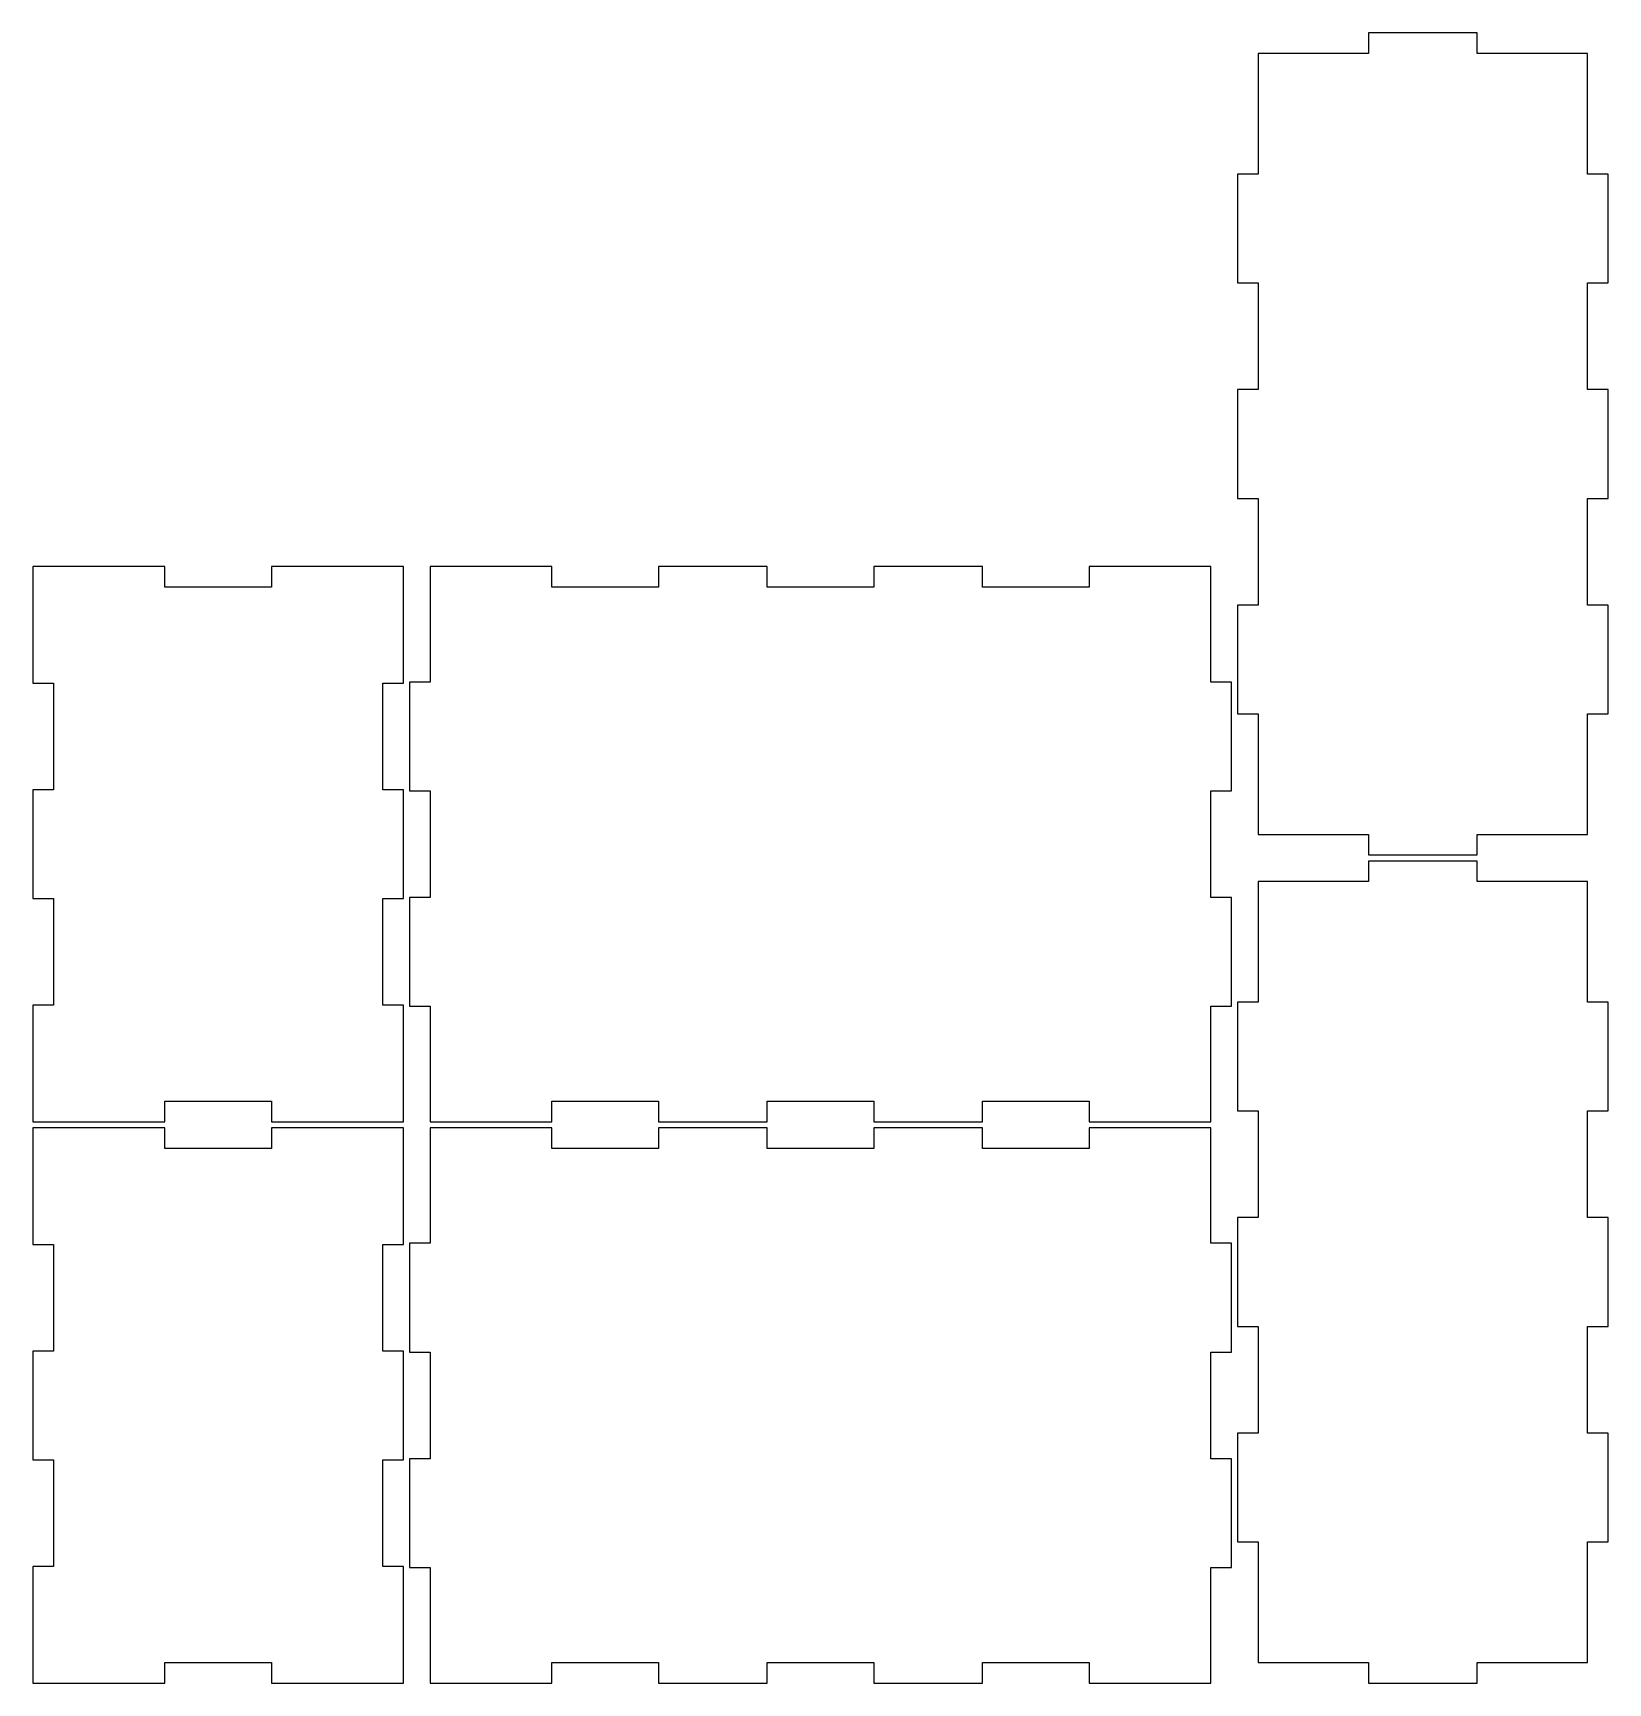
# Model space of a CAD drawing. Header units: millimetres. Extents: x 0 to 768, y 3 to 807.
import ezdxf

# ---------------------------------------------------------------- set-up
doc = ezdxf.new("R2010")
doc.units = ezdxf.units.MM

msp = doc.modelspace()

# ---------------------------------------------------------------- linework, layer by layer
at = {"layer": 'back_outsideCutPath'}
for p, q in [((64.25, 547), (0, 547)), ((0, 547), (0, 490.25)), ((64.25, 537), (64.25, 547)), ((180.5, 547), (116.25, 547)), ((116.25, 547), (116.25, 537)), ((180.5, 490.25), (180.5, 547)), ((116.25, 537), (64.25, 537)), ((0, 490.25), (10, 490.25)), ((10, 490.25), (10, 438.25)), ((170.5, 438.25), (170.5, 490.25)), ((170.5, 490.25), (180.5, 490.25)), ((10, 438.25), (0, 438.25)), ((0, 438.25), (0, 385.25)), ((180.5, 438.25), (170.5, 438.25)), ((180.5, 385.25), (180.5, 438.25)), ((0, 385.25), (10, 385.25)), ((10, 385.25), (10, 333.25)), ((170.5, 333.25), (170.5, 385.25)), ((170.5, 385.25), (180.5, 385.25)), ((10, 333.25), (0, 333.25)), ((0, 333.25), (0, 276.5)), ((180.5, 333.25), (170.5, 333.25)), ((180.5, 276.5), (180.5, 333.25)), ((64.25, 286.5), (116.25, 286.5)), ((64.25, 276.5), (64.25, 286.5)), ((116.25, 286.5), (116.25, 276.5)), ((0, 276.5), (64.25, 276.5)), ((116.25, 276.5), (180.5, 276.5))]:
    msp.add_line(p, q, dxfattribs=at)
at = {"layer": 'bottom_outsideCutPath'}
for p, q in [((703.75, 807), (650.75, 807)), ((650.75, 807), (650.75, 797)), ((703.75, 797), (703.75, 807)), ((650.75, 797), (597, 797)), ((597, 797), (597, 738.25)), ((757.5, 797), (703.75, 797)), ((757.5, 738.25), (757.5, 797)), ((597, 738.25), (587, 738.25)), ((587, 738.25), (587, 685.25)), ((767.5, 738.25), (757.5, 738.25)), ((767.5, 685.25), (767.5, 738.25)), ((587, 685.25), (597, 685.25)), ((597, 685.25), (597, 633.25)), ((757.5, 633.25), (757.5, 685.25)), ((757.5, 685.25), (767.5, 685.25)), ((597, 633.25), (587, 633.25)), ((587, 633.25), (587, 580.25)), ((767.5, 633.25), (757.5, 633.25)), ((767.5, 580.25), (767.5, 633.25)), ((587, 580.25), (597, 580.25)), ((597, 580.25), (597, 528.25)), ((757.5, 528.25), (757.5, 580.25)), ((757.5, 580.25), (767.5, 580.25)), ((597, 528.25), (587, 528.25)), ((587, 528.25), (587, 475.25)), ((767.5, 528.25), (757.5, 528.25)), ((767.5, 475.25), (767.5, 528.25)), ((587, 475.25), (597, 475.25)), ((597, 475.25), (597, 416.5)), ((757.5, 416.5), (757.5, 475.25)), ((757.5, 475.25), (767.5, 475.25)), ((597, 416.5), (650.75, 416.5)), ((650.75, 416.5), (650.75, 406.5)), ((703.75, 416.5), (757.5, 416.5)), ((703.75, 406.5), (703.75, 416.5)), ((650.75, 406.5), (703.75, 406.5))]:
    msp.add_line(p, q, dxfattribs=at)
at = {"layer": 'front_outsideCutPath'}
for p, q in [((64.25, 273.5), (0, 273.5)), ((0, 273.5), (0, 216.75)), ((64.25, 263.5), (64.25, 273.5)), ((180.5, 273.5), (116.25, 273.5)), ((116.25, 273.5), (116.25, 263.5)), ((180.5, 216.75), (180.5, 273.5)), ((116.25, 263.5), (64.25, 263.5)), ((0, 216.75), (10, 216.75)), ((10, 216.75), (10, 164.75)), ((170.5, 164.75), (170.5, 216.75)), ((170.5, 216.75), (180.5, 216.75)), ((10, 164.75), (0, 164.75)), ((0, 164.75), (0, 111.75)), ((180.5, 164.75), (170.5, 164.75)), ((180.5, 111.75), (180.5, 164.75)), ((0, 111.75), (10, 111.75)), ((10, 111.75), (10, 59.75)), ((170.5, 59.75), (170.5, 111.75)), ((170.5, 111.75), (180.5, 111.75)), ((10, 59.75), (0, 59.75)), ((0, 59.75), (0, 3)), ((180.5, 59.75), (170.5, 59.75)), ((180.5, 3), (180.5, 59.75)), ((64.25, 13), (116.25, 13)), ((64.25, 3), (64.25, 13)), ((116.25, 13), (116.25, 3)), ((0, 3), (64.25, 3)), ((116.25, 3), (180.5, 3))]:
    msp.add_line(p, q, dxfattribs=at)
at = {"layer": 'left_outsideCutPath'}
for p, q in [((252.75, 273.5), (193.5, 273.5)), ((193.5, 273.5), (193.5, 217.25)), ((252.75, 263.5), (252.75, 273.5)), ((357.75, 273.5), (304.75, 273.5)), ((304.75, 273.5), (304.75, 263.5)), ((357.75, 263.5), (357.75, 273.5)), ((462.75, 273.5), (409.75, 273.5)), ((409.75, 273.5), (409.75, 263.5)), ((462.75, 263.5), (462.75, 273.5)), ((574, 273.5), (514.75, 273.5)), ((514.75, 273.5), (514.75, 263.5)), ((574, 217.25), (574, 273.5)), ((304.75, 263.5), (252.75, 263.5)), ((409.75, 263.5), (357.75, 263.5)), ((514.75, 263.5), (462.75, 263.5)), ((193.5, 217.25), (183.5, 217.25)), ((183.5, 217.25), (183.5, 164.25)), ((584, 217.25), (574, 217.25)), ((584, 164.25), (584, 217.25)), ((183.5, 164.25), (193.5, 164.25)), ((193.5, 164.25), (193.5, 112.25)), ((574, 112.25), (574, 164.25)), ((574, 164.25), (584, 164.25)), ((193.5, 112.25), (183.5, 112.25)), ((183.5, 112.25), (183.5, 59.25)), ((584, 112.25), (574, 112.25)), ((584, 59.25), (584, 112.25)), ((183.5, 59.25), (193.5, 59.25)), ((193.5, 59.25), (193.5, 3)), ((574, 3), (574, 59.25)), ((574, 59.25), (584, 59.25)), ((252.75, 13), (304.75, 13)), ((252.75, 3), (252.75, 13)), ((304.75, 13), (304.75, 3)), ((357.75, 3), (357.75, 13)), ((357.75, 13), (409.75, 13)), ((409.75, 13), (409.75, 3)), ((462.75, 3), (462.75, 13)), ((462.75, 13), (514.75, 13)), ((514.75, 13), (514.75, 3)), ((193.5, 3), (252.75, 3)), ((304.75, 3), (357.75, 3)), ((409.75, 3), (462.75, 3)), ((514.75, 3), (574, 3))]:
    msp.add_line(p, q, dxfattribs=at)
at = {"layer": 'right_outsideCutPath'}
for p, q in [((252.75, 547), (193.5, 547)), ((193.5, 547), (193.5, 490.75)), ((252.75, 537), (252.75, 547)), ((357.75, 547), (304.75, 547)), ((304.75, 547), (304.75, 537)), ((357.75, 537), (357.75, 547)), ((462.75, 547), (409.75, 547)), ((409.75, 547), (409.75, 537)), ((462.75, 537), (462.75, 547)), ((574, 547), (514.75, 547)), ((514.75, 547), (514.75, 537)), ((574, 490.75), (574, 547)), ((304.75, 537), (252.75, 537)), ((409.75, 537), (357.75, 537)), ((514.75, 537), (462.75, 537)), ((193.5, 490.75), (183.5, 490.75)), ((183.5, 490.75), (183.5, 437.75)), ((584, 490.75), (574, 490.75)), ((584, 437.75), (584, 490.75)), ((183.5, 437.75), (193.5, 437.75)), ((193.5, 437.75), (193.5, 385.75)), ((574, 385.75), (574, 437.75)), ((574, 437.75), (584, 437.75)), ((193.5, 385.75), (183.5, 385.75)), ((183.5, 385.75), (183.5, 332.75)), ((584, 385.75), (574, 385.75)), ((584, 332.75), (584, 385.75)), ((183.5, 332.75), (193.5, 332.75)), ((193.5, 332.75), (193.5, 276.5)), ((574, 276.5), (574, 332.75)), ((574, 332.75), (584, 332.75)), ((252.75, 286.5), (304.75, 286.5)), ((252.75, 276.5), (252.75, 286.5)), ((304.75, 286.5), (304.75, 276.5)), ((357.75, 276.5), (357.75, 286.5)), ((357.75, 286.5), (409.75, 286.5)), ((409.75, 286.5), (409.75, 276.5)), ((462.75, 276.5), (462.75, 286.5)), ((462.75, 286.5), (514.75, 286.5)), ((514.75, 286.5), (514.75, 276.5)), ((193.5, 276.5), (252.75, 276.5)), ((304.75, 276.5), (357.75, 276.5)), ((409.75, 276.5), (462.75, 276.5)), ((514.75, 276.5), (574, 276.5))]:
    msp.add_line(p, q, dxfattribs=at)
at = {"layer": 'top_outsideCutPath'}
for p, q in [((703.75, 403.5), (650.75, 403.5)), ((650.75, 403.5), (650.75, 393.5)), ((703.75, 393.5), (703.75, 403.5)), ((650.75, 393.5), (597, 393.5)), ((597, 393.5), (597, 334.75)), ((757.5, 393.5), (703.75, 393.5)), ((757.5, 334.75), (757.5, 393.5)), ((597, 334.75), (587, 334.75)), ((587, 334.75), (587, 281.75)), ((767.5, 334.75), (757.5, 334.75)), ((767.5, 281.75), (767.5, 334.75)), ((587, 281.75), (597, 281.75)), ((597, 281.75), (597, 229.75)), ((757.5, 229.75), (757.5, 281.75)), ((757.5, 281.75), (767.5, 281.75)), ((597, 229.75), (587, 229.75)), ((587, 229.75), (587, 176.75)), ((767.5, 229.75), (757.5, 229.75)), ((767.5, 176.75), (767.5, 229.75)), ((587, 176.75), (597, 176.75)), ((597, 176.75), (597, 124.75)), ((757.5, 124.75), (757.5, 176.75)), ((757.5, 176.75), (767.5, 176.75)), ((597, 124.75), (587, 124.75)), ((587, 124.75), (587, 71.75)), ((767.5, 124.75), (757.5, 124.75)), ((767.5, 71.75), (767.5, 124.75)), ((587, 71.75), (597, 71.75)), ((597, 71.75), (597, 13)), ((757.5, 13), (757.5, 71.75)), ((757.5, 71.75), (767.5, 71.75)), ((597, 13), (650.75, 13)), ((650.75, 13), (650.75, 3)), ((703.75, 13), (757.5, 13)), ((703.75, 3), (703.75, 13)), ((650.75, 3), (703.75, 3))]:
    msp.add_line(p, q, dxfattribs=at)

doc.saveas('drawing.dxf')
